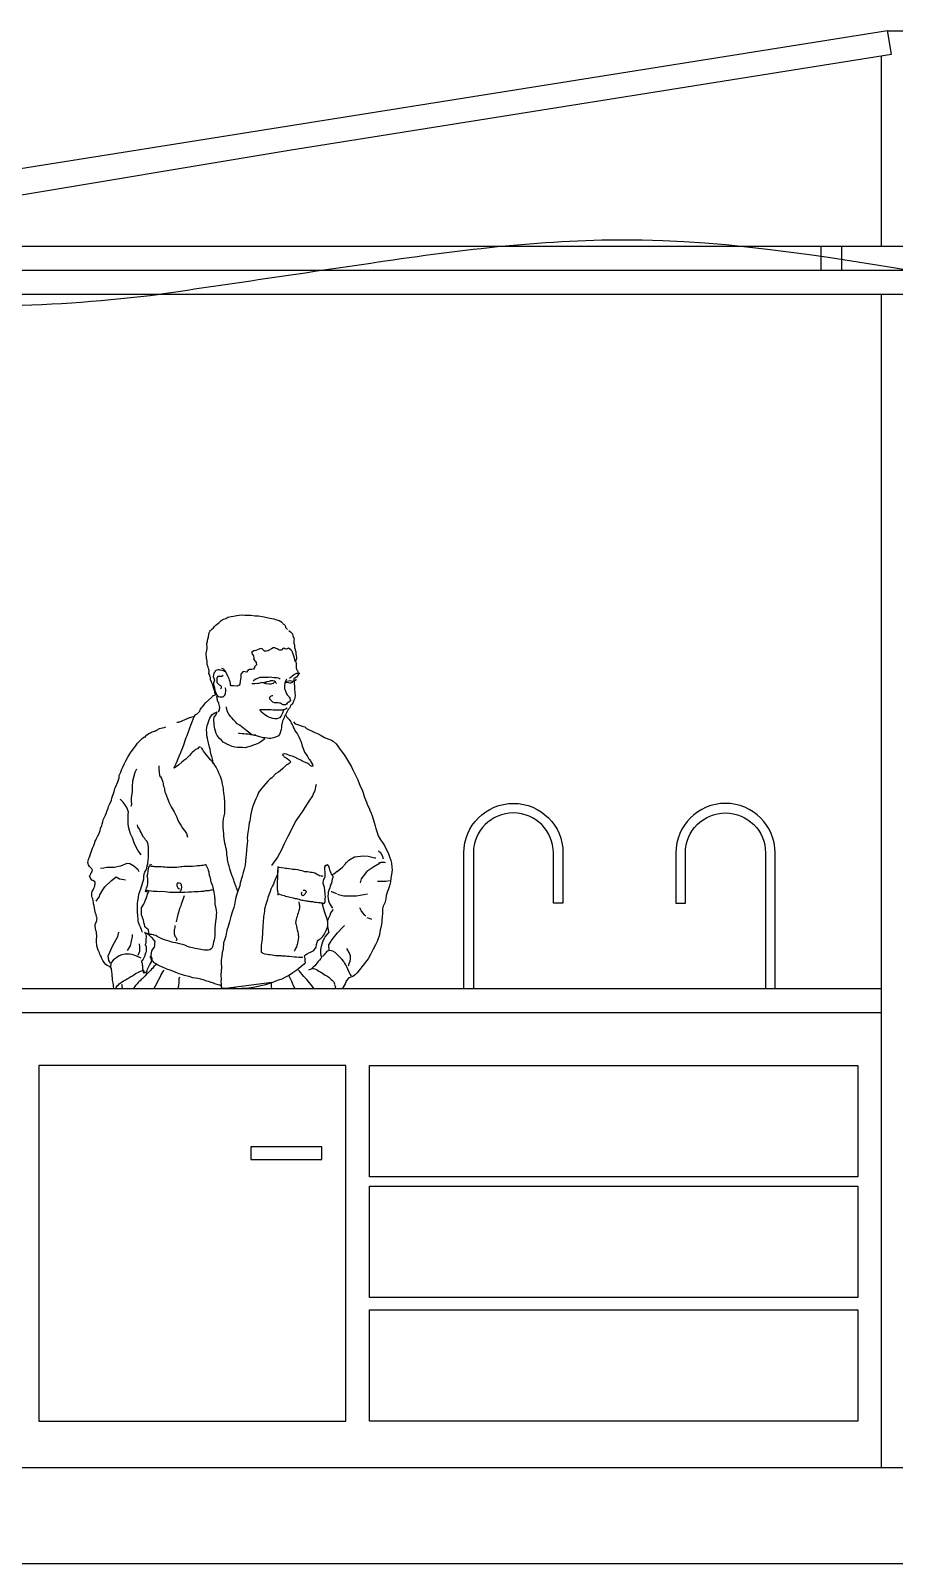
# Model space of a CAD drawing. Header units: inches. Extents: x 73.5 to 89.5, y 555.5 to 558.7.
# Drawn here: x 75.972 to 77.775, y 555.548 to 558.748 of the extents above; entities that cross this region are included whole.
import ezdxf

# ---------------------------------------------------------------- set-up
doc = ezdxf.new("R2010")
doc.units = ezdxf.units.IN
doc.header["$MEASUREMENT"] = 0
doc.layers.add('ANTIKEIMENA', color=2, linetype='Continuous')
doc.layers.add('PROVOLES TOIXON', color=3, linetype='Continuous')

msp = doc.modelspace()

# ---------------------------------------------------------------- linework, layer by layer
at = {"layer": 'ANTIKEIMENA'}
for p, q in [((77.7604, 558.7476), (75.2435, 558.3469)), ((77.7686, 558.6985), (77.7604, 558.7478)), ((76.5116, 558.4981), (77.7686, 558.6985)), ((75.3066, 558.2976), (76.5116, 558.4981)), ((74.8979, 558.2976), (79.2479, 558.2976)), ((77.6219, 558.2476), (77.6219, 558.2976)), ((77.6652, 558.2476), (77.6652, 558.2976)), ((75.144, 558.2476), (77.5406, 558.2476)), ((76.58, 558.2476), (77.6366, 558.2476)), ((77.6366, 558.2476), (77.7583, 558.2476)), ((77.7583, 558.2476), (79.4239, 558.2476)), ((75.1434, 558.1976), (77.542, 558.1976)), ((76.2403, 558.1976), (77.6366, 558.1976)), ((77.6366, 558.1976), (77.7583, 558.1976)), ((77.7583, 558.1976), (79.4239, 558.1976)), ((75.2479, 556.7476), (77.7479, 556.7476)), ((75.2479, 556.6976), (77.7479, 556.6976))]:
    msp.add_line(p, q, dxfattribs=at)
for points in [[(76.3477, 557.4956), (76.3487, 557.4966), (76.3498, 557.498), (76.3532, 557.5012), (76.356, 557.5046), (76.3585, 557.5066), (76.3618, 557.5096), (76.365, 557.5124), (76.3688, 557.5155), (76.3716, 557.5177), (76.3746, 557.5189), (76.3792, 557.5205), (76.3834, 557.5229), (76.3907, 557.5247), (76.3955, 557.5254), (76.4023, 557.5268), (76.4071, 557.5274), (76.4141, 557.5278), (76.4189, 557.5275), (76.4256, 557.5275), (76.4312, 557.5273), (76.4405, 557.5263), (76.4473, 557.5258), (76.455, 557.5247), (76.4593, 557.524), (76.4651, 557.5228), (76.4686, 557.5217), (76.4756, 557.5202), (76.4792, 557.5194), (76.4829, 557.5186), (76.4908, 557.5161), (76.494, 557.5143), (76.4977, 557.5124)], [(76.5083, 557.4971), (76.5076, 557.4979), (76.5066, 557.4985), (76.5063, 557.4988), (76.5056, 557.4995), (76.5048, 557.5006), (76.5045, 557.5017), (76.5045, 557.503), (76.5045, 557.5033), (76.5038, 557.5047), (76.503, 557.5055), (76.5023, 557.5064), (76.5011, 557.5078), (76.4997, 557.5086), (76.4982, 557.5092), (76.4972, 557.5097)], [(76.2771, 557.3036), (76.278, 557.3037), (76.2806, 557.3037), (76.2818, 557.3044), (76.2834, 557.305), (76.2848, 557.3056), (76.2866, 557.3061), (76.2877, 557.3067), (76.2892, 557.3074), (76.2908, 557.3082), (76.2927, 557.3089), (76.2944, 557.3094), (76.2962, 557.3102), (76.297, 557.3107), (76.2984, 557.3113), (76.3004, 557.3124), (76.3031, 557.3135), (76.3047, 557.314), (76.3066, 557.3143), (76.3088, 557.3151), (76.3115, 557.3156), (76.3142, 557.3164), (76.315, 557.3192), (76.3151, 557.3192), (76.3181, 557.3205), (76.3192, 557.3211), (76.3214, 557.3233), (76.3238, 557.3255), (76.3248, 557.3268), (76.326, 557.3295), (76.327, 557.3315), (76.3285, 557.3339), (76.3298, 557.3356), (76.3331, 557.3396), (76.3347, 557.3415), (76.3368, 557.344), (76.3499, 557.3563), (76.35, 557.3565), (76.351, 557.3576), (76.3529, 557.3593), (76.3541, 557.3599), (76.3587, 557.3615), (76.36, 557.361), (76.3592, 557.3618), (76.3566, 557.3651), (76.3565, 557.3664), (76.3562, 557.368), (76.3555, 557.3699), (76.3543, 557.3729), (76.3532, 557.3768), (76.3529, 557.379), (76.3524, 557.3814), (76.3514, 557.3835), (76.3497, 557.3863), (76.3491, 557.3891), (76.348, 557.3912), (76.3475, 557.3921), (76.3475, 557.3931), (76.3473, 557.3945), (76.3469, 557.3975), (76.3467, 557.3988), (76.3459, 557.4018), (76.3439, 557.4057), (76.3442, 557.409), (76.3442, 557.4108), (76.3439, 557.4133), (76.3437, 557.4149), (76.3432, 557.4163), (76.3426, 557.4185), (76.3405, 557.4243), (76.3404, 557.4272), (76.3402, 557.431), (76.3398, 557.4351), (76.339, 557.4384), (76.339, 557.4409), (76.3385, 557.4442), (76.3383, 557.4455), (76.3385, 557.4472), (76.3398, 557.4545), (76.3401, 557.4581), (76.3402, 557.4621), (76.3398, 557.4662), (76.3398, 557.4682), (76.3409, 557.4723), (76.3412, 557.4752), (76.3418, 557.4774), (76.3428, 557.4823), (76.3439, 557.4869), (76.3445, 557.4902), (76.345, 557.4922), (76.3464, 557.4949), (76.3465, 557.496), (76.3465, 557.496), (76.3465, 557.496), (76.3465, 557.496), (76.3465, 557.496), (76.3465, 557.496), (76.3465, 557.496), (76.3465, 557.496), (76.3465, 557.496), (76.3465, 557.496), (76.3465, 557.496), (76.3465, 557.496), (76.3465, 557.496), (76.3465, 557.496), (76.3465, 557.496), (76.3465, 557.496), (76.3465, 557.496), (76.3465, 557.496), (76.3465, 557.496), (76.3465, 557.496), (76.3465, 557.496), (76.3465, 557.496), (76.3465, 557.496), (76.3465, 557.496), (76.3465, 557.496), (76.3465, 557.496), (76.3465, 557.496), (76.3465, 557.496), (76.3465, 557.496), (76.3465, 557.496), (76.3465, 557.496), (76.3465, 557.496), (76.3465, 557.496), (76.3465, 557.496), (76.3465, 557.496), (76.3465, 557.496), (76.3465, 557.496), (76.3465, 557.496), (76.3465, 557.496), (76.3465, 557.496), (76.3465, 557.496), (76.3465, 557.496), (76.3465, 557.496), (76.3465, 557.496), (76.3465, 557.496), (76.3465, 557.496)], [(76.5109, 557.4957), (76.5144, 557.4929), (76.5185, 557.4886), (76.5194, 557.484), (76.5215, 557.4796), (76.5218, 557.4779), (76.5212, 557.475), (76.521, 557.4736), (76.5213, 557.4708), (76.5212, 557.4686), (76.5227, 557.4644), (76.5223, 557.46), (76.5238, 557.4559), (76.5242, 557.4547), (76.5253, 557.451), (76.5257, 557.4458), (76.526, 557.4446), (76.5262, 557.4431), (76.5265, 557.4392), (76.5267, 557.4365), (76.5249, 557.4315), (76.5262, 557.4272), (76.5262, 557.4234), (76.5262, 557.4226), (76.5262, 557.4207), (76.526, 557.419), (76.526, 557.4174), (76.527, 557.4139), (76.5283, 557.4122), (76.5292, 557.4098), (76.5305, 557.4059), (76.5306, 557.4038), (76.5287, 557.4005), (76.5281, 557.4), (76.5268, 557.3981), (76.5254, 557.3974), (76.5234, 557.3961), (76.5213, 557.3948), (76.5212, 557.3926), (76.5213, 557.3923), (76.5213, 557.3902), (76.5218, 557.3876), (76.5218, 557.3854), (76.5218, 557.3833), (76.5223, 557.3801), (76.5224, 557.3782), (76.5226, 557.3745), (76.5226, 557.3734), (76.5229, 557.3705), (76.5234, 557.368), (76.5234, 557.367), (76.5235, 557.3639), (76.524, 557.361), (76.5238, 557.3588), (76.5235, 557.3563), (76.5234, 557.3546), (76.5223, 557.3517), (76.521, 557.3495), (76.52, 557.3459), (76.5188, 557.3435), (76.5175, 557.3418), (76.5161, 557.3408), (76.5142, 557.3388), (76.5133, 557.3361), (76.5118, 557.3334), (76.5104, 557.3317), (76.5095, 557.3306), (76.508, 557.3274), (76.5068, 557.3247), (76.5052, 557.322), (76.5035, 557.3194), (76.5028, 557.3189), (76.5009, 557.3146), (76.5, 557.3115), (76.499, 557.3091), (76.4978, 557.3059), (76.497, 557.3031), (76.4959, 557.2993), (76.4954, 557.298), (76.4951, 557.2936), (76.4946, 557.2879), (76.4943, 557.2867), (76.4929, 557.2819), (76.4913, 557.2782), (76.4889, 557.2755), (76.4866, 557.2742), (76.4845, 557.2733), (76.4831, 557.2728), (76.4811, 557.272), (76.4784, 557.2714), (76.4757, 557.2704), (76.473, 557.2701), (76.4697, 557.2699), (76.4654, 557.2703), (76.4616, 557.2712), (76.4575, 557.2715), (76.4548, 557.272), (76.4501, 557.2731), (76.4482, 557.2737), (76.4452, 557.275), (76.4433, 557.2756), (76.4395, 557.2763), (76.4376, 557.2767), (76.4354, 557.2769), (76.4313, 557.2778), (76.4258, 557.2789), (76.4215, 557.2791), (76.4171, 557.2793), (76.4135, 557.2796), (76.4075, 557.2801), (76.4054, 557.2808)], [(76.5243, 557.4307), (76.5235, 557.4333), (76.523, 557.4351), (76.5216, 557.4395), (76.5205, 557.4441), (76.5183, 557.4502), (76.5169, 557.4526), (76.5148, 557.4548), (76.5123, 557.457), (76.5098, 557.4583), (76.5074, 557.4572), (76.505, 557.4564), (76.5027, 557.4573), (76.5003, 557.4583), (76.4978, 557.4573), (76.4965, 557.4551), (76.4945, 557.454), (76.4915, 557.454), (76.4888, 557.4554), (76.4867, 557.4569), (76.4844, 557.4581), (76.4812, 557.4589), (76.4779, 557.4589), (76.4744, 557.4573), (76.47, 557.4543), (76.4675, 557.4532), (76.4635, 557.4521), (76.4602, 557.4521), (76.4578, 557.4543), (76.4547, 557.4575), (76.45, 557.457), (76.4455, 557.4551), (76.4416, 557.4534), (76.4375, 557.4529), (76.4331, 557.4496), (76.4353, 557.4447), (76.4367, 557.4428), (76.4375, 557.4386), (76.4368, 557.4365), (76.44, 557.4321), (76.4411, 557.4305), (76.4424, 557.4283), (76.4435, 557.4236), (76.441, 557.4213), (76.4394, 557.4198), (76.4389, 557.4179), (76.4372, 557.4147), (76.4334, 557.4141), (76.4286, 557.4138), (76.4253, 557.4116), (76.4226, 557.4082), (76.4157, 557.4095), (76.4108, 557.4043), (76.4105, 557.4019), (76.4108, 557.3989), (76.4099, 557.3928), (76.4091, 557.3893), (76.4084, 557.3831), (76.4073, 557.3814), (76.4029, 557.3794), (76.3952, 557.3798), (76.3906, 557.3798), (76.3892, 557.3822), (76.389, 557.3847), (76.3881, 557.388), (76.387, 557.3914), (76.3859, 557.3945), (76.3836, 557.4), (76.3816, 557.4046), (76.378, 557.4109), (76.3754, 557.4139), (76.3729, 557.4155), (76.371, 557.4163)], [(76.3789, 557.4092), (76.3764, 557.41), (76.3742, 557.4114), (76.3677, 557.4127), (76.3661, 557.4131), (76.3634, 557.4131), (76.3608, 557.4125), (76.3585, 557.4116), (76.3571, 557.4103), (76.356, 557.4087), (76.3544, 557.406), (76.3533, 557.4027), (76.3529, 557.3992), (76.3541, 557.3959), (76.3554, 557.3915), (76.3549, 557.3893), (76.3533, 557.3857), (76.3538, 557.3817), (76.3546, 557.3786), (76.3557, 557.3748), (76.3566, 557.371), (76.3582, 557.3655), (76.3595, 557.362), (76.3614, 557.3596), (76.3636, 557.3579), (76.3666, 557.3569), (76.3707, 557.3566), (76.3735, 557.3569), (76.3769, 557.3604), (76.3786, 557.3639), (76.3792, 557.3697), (76.3791, 557.373), (76.3776, 557.3756)], [(76.3734, 557.4013), (76.3712, 557.3996), (76.3674, 557.3996), (76.3622, 557.3992), (76.3608, 557.3962), (76.3608, 557.3928), (76.3606, 557.3901), (76.3604, 557.3871), (76.3623, 557.3844), (76.3655, 557.3822), (76.3679, 557.3808), (76.3693, 557.3792), (76.3696, 557.3752), (76.3679, 557.3734)], [(76.4852, 557.385), (76.4845, 557.3857), (76.4826, 557.3879), (76.4809, 557.3895), (76.4771, 557.3901), (76.4727, 557.3902), (76.4695, 557.3891), (76.4648, 557.3879), (76.4624, 557.3871), (76.4599, 557.3868), (76.4539, 557.3861), (76.4512, 557.3857), (76.4484, 557.3849), (76.4451, 557.3847), (76.4397, 557.3839), (76.4368, 557.3839), (76.4338, 557.3838)], [(76.4929, 557.3944), (76.4915, 557.3947), (76.4896, 557.3955), (76.4853, 557.3966), (76.4798, 557.3964), (76.4754, 557.3969), (76.4708, 557.3977), (76.4681, 557.3974), (76.4637, 557.3974), (76.4607, 557.397), (76.4548, 557.3972), (76.4504, 557.3969), (76.4465, 557.3956), (76.4419, 557.3937), (76.4386, 557.3918), (76.4361, 557.3899)], [(76.4807, 557.3877), (76.4779, 557.3846), (76.4755, 557.3839), (76.4733, 557.3835), (76.4695, 557.383), (76.4634, 557.3841), (76.4596, 557.3852), (76.4563, 557.3861), (76.4523, 557.3865)], [(76.5062, 557.3939), (76.5038, 557.3898), (76.5022, 557.3852), (76.5019, 557.3809), (76.5014, 557.3781), (76.5019, 557.3738), (76.5025, 557.3719), (76.5028, 557.3708), (76.5036, 557.3686), (76.5049, 557.3653), (76.506, 557.3628), (76.5076, 557.3609), (76.5084, 557.3599), (76.5104, 557.3574), (76.5114, 557.3561), (76.5126, 557.3543), (76.5137, 557.3517), (76.5139, 557.3486), (76.5109, 557.3454), (76.5096, 557.3453), (76.5076, 557.3435), (76.5062, 557.3418), (76.5039, 557.3402), (76.5019, 557.3402), (76.4987, 557.3404), (76.4959, 557.3415), (76.4942, 557.3427), (76.4934, 557.3438), (76.4912, 557.3438), (76.488, 557.3443), (76.4842, 557.3443), (76.4807, 557.3446), (76.4773, 557.346), (76.476, 557.3473), (76.473, 557.35), (76.4714, 557.352), (76.4709, 557.3541), (76.4711, 557.356), (76.4717, 557.3568), (76.4733, 557.3584), (76.4758, 557.3593), (76.4773, 557.3595)], [(76.5032, 557.3846), (76.5044, 557.3871), (76.5069, 557.3896), (76.5098, 557.3906), (76.5133, 557.3907), (76.5188, 557.3898), (76.5205, 557.3898), (76.5229, 557.3906), (76.5257, 557.3917), (76.5265, 557.394)], [(76.5191, 557.3896), (76.5186, 557.3884), (76.5174, 557.3871), (76.5163, 557.386), (76.5144, 557.3854), (76.5128, 557.3852), (76.5098, 557.386), (76.5069, 557.3865), (76.5049, 557.3869)], [(76.5336, 557.4057), (76.5325, 557.4057), (76.5295, 557.4059), (76.5268, 557.4059), (76.5238, 557.4045), (76.5205, 557.4021), (76.5178, 557.4), (76.5153, 557.3981), (76.5118, 557.395)], [(76.3588, 557.3577), (76.3598, 557.3575), (76.3606, 557.3563), (76.3608, 557.3548), (76.3606, 557.3536), (76.361, 557.3514), (76.3611, 557.3497), (76.3626, 557.3467), (76.3636, 557.3449), (76.3641, 557.343), (76.3648, 557.3399), (76.3653, 557.3374), (76.366, 557.3358), (76.366, 557.3336), (76.3656, 557.332), (76.3651, 557.3289), (76.364, 557.3267), (76.363, 557.3246)], [(76.3263, 557.2518), (76.3232, 557.2516), (76.3199, 557.2485), (76.3162, 557.2467), (76.3123, 557.2434), (76.3091, 557.2403), (76.3071, 557.2382), (76.3031, 557.2341), (76.2998, 557.231), (76.2959, 557.227), (76.2916, 557.2237), (76.2872, 557.2201), (76.2812, 557.215), (76.2763, 557.2114), (76.2716, 557.2082), (76.2716, 557.2095), (76.2733, 557.2134), (76.2757, 557.2177), (76.2785, 557.2238), (76.2799, 557.2281), (76.282, 557.2328), (76.2847, 557.2392), (76.2873, 557.2463), (76.2892, 557.2513), (76.2924, 557.2589), (76.2938, 557.2639), (76.2967, 557.2718), (76.2987, 557.2764), (76.302, 557.2857), (76.3041, 557.2922), (76.3061, 557.2977), (76.3088, 557.305), (76.311, 557.3105), (76.3132, 557.3156), (76.3156, 557.3192)], [(76.353, 557.2171), (76.3518, 557.2235), (76.3514, 557.2268), (76.35, 557.2324), (76.3488, 557.236), (76.3475, 557.242), (76.3464, 557.2477), (76.3451, 557.2521), (76.3431, 557.2605), (76.3416, 557.2665), (76.3409, 557.2706), (76.3399, 557.2753), (76.3396, 557.2794), (76.3393, 557.2823), (76.339, 557.2875), (76.3399, 557.2928), (76.3405, 557.2968), (76.3415, 557.3004), (76.3428, 557.3048), (76.3442, 557.3091), (76.3459, 557.3126), (76.3478, 557.3157), (76.3502, 557.319), (76.3529, 557.3211), (76.3563, 557.3233), (76.3595, 557.3246), (76.3608, 557.3252)], [(76.4608, 557.2693), (76.4577, 557.2673), (76.4542, 557.2643), (76.4528, 557.2638), (76.4496, 557.2611), (76.4457, 557.2592), (76.4413, 557.257), (76.4381, 557.2568), (76.4332, 557.2545), (76.4291, 557.2534), (76.4241, 557.2516), (76.4193, 557.2507), (76.4141, 557.2508), (76.4081, 557.2512), (76.4037, 557.2513), (76.398, 557.2515), (76.3925, 557.2529), (76.3862, 557.2557), (76.3816, 557.2578), (76.3792, 557.2595), (76.3739, 557.2622), (76.3701, 557.2662), (76.3661, 557.2699), (76.3642, 557.2728), (76.3611, 557.2761), (76.3593, 557.2804), (76.3574, 557.2849), (76.3565, 557.29), (76.3557, 557.2935), (76.3548, 557.2977), (76.3546, 557.3029), (76.3543, 557.3059), (76.3543, 557.3104), (76.3549, 557.3143), (76.3581, 557.3186), (76.36, 557.322), (76.3614, 557.3255)], [(76.5041, 557.3187), (76.5046, 557.3187), (76.5066, 557.3146), (76.5096, 557.3116), (76.5109, 557.31), (76.5147, 557.3044), (76.5158, 557.3017), (76.5174, 557.2988), (76.5188, 557.296), (76.5208, 557.2919), (76.5229, 557.2886), (76.5242, 557.2854), (76.5264, 557.2819), (76.5286, 557.2786), (76.5302, 557.2759), (76.532, 557.2717), (76.5339, 557.2684), (76.5357, 557.2643), (76.5369, 557.26), (76.5377, 557.2565), (76.5393, 557.2527), (76.5409, 557.2488), (76.5421, 557.2456), (76.5437, 557.2411), (76.5455, 557.2382), (76.548, 557.2344), (76.5496, 557.2324), (76.5518, 557.2283), (76.5529, 557.227), (76.556, 557.2229), (76.5568, 557.221), (76.5579, 557.2191), (76.5598, 557.2156), (76.5608, 557.212), (76.5597, 557.2114), (76.5556, 557.2137), (76.5526, 557.2161), (76.5489, 557.2182), (76.5431, 557.2202), (76.5398, 557.2221), (76.5358, 557.2243), (76.5298, 557.2272), (76.5234, 557.2306), (76.5177, 557.2327), (76.5122, 557.2346), (76.5058, 557.2371), (76.5011, 557.2379), (76.4987, 557.2374), (76.4972, 557.2366), (76.4976, 557.2358), (76.5002, 557.2327), (76.5013, 557.2316), (76.5049, 557.2294), (76.5073, 557.2278), (76.5109, 557.2251), (76.5152, 557.221), (76.5152, 557.2208), (76.5114, 557.2178), (76.5092, 557.2163), (76.5052, 557.2139), (76.502, 557.2109), (76.4981, 557.2073), (76.4929, 557.2021), (76.4901, 557.2002), (76.4875, 557.1989), (76.4828, 557.1959), (76.4771, 557.1901), (76.4743, 557.1872), (76.4714, 557.1847), (76.4672, 557.1807), (76.4627, 557.176), (76.458, 557.1706), (76.4544, 557.1664), (76.4511, 557.1623), (76.4477, 557.1572), (76.4444, 557.1496), (76.4417, 557.144), (76.4395, 557.1391), (76.4359, 557.1286), (76.4338, 557.1219), (76.4321, 557.1152), (76.4305, 557.1086), (76.4301, 557.1029), (76.429, 557.0972), (76.428, 557.0936), (76.4275, 557.0876), (76.4266, 557.0819), (76.4258, 557.078), (76.4248, 557.0691), (76.4241, 557.0614), (76.4244, 557.057), (76.4237, 557.0497), (76.4234, 557.0451), (76.4225, 557.0357), (76.4218, 557.0276), (76.4212, 557.021), (76.4204, 557.0145), (76.4193, 557.0057), (76.4176, 556.9968), (76.4154, 556.9902), (76.413, 556.982), (76.4095, 556.9684), (76.4083, 556.9623), (76.4051, 556.9529), (76.402, 556.9449), (76.4012, 556.9425), (76.3991, 556.9351), (76.3972, 556.9229), (76.3956, 556.9173), (76.3925, 556.907), (76.39, 556.898), (76.3868, 556.8874), (76.384, 556.8772), (76.3814, 556.8696), (76.3789, 556.8573), (76.3762, 556.8489), (76.3745, 556.8429), (76.3734, 556.8301), (76.3715, 556.8232), (76.371, 556.8154), (76.3698, 556.8069), (76.3696, 556.8003), (76.3699, 556.7925), (76.3696, 556.785), (76.3686, 556.7755), (76.3694, 556.7677), (76.369, 556.7613), (76.3694, 556.758), (76.3698, 556.7524), (76.3699, 556.7479), (76.3732, 556.7493), (76.3756, 556.7483), (76.3792, 556.7483), (76.3843, 556.7483), (76.3876, 556.7486), (76.3936, 556.7488), (76.3991, 556.7486), (76.4064, 556.7482), (76.4119, 556.7486), (76.4188, 556.7488), (76.4272, 556.7493), (76.4365, 556.751), (76.4436, 556.7523), (76.4526, 556.754), (76.4624, 556.7565), (76.4708, 556.7592), (76.4793, 556.7621), (76.4869, 556.7651), (76.497, 556.7684), (76.5028, 556.7712), (76.5103, 556.7753), (76.5191, 556.7816), (76.5272, 556.7867), (76.5357, 556.7936), (76.5436, 556.8001), (76.5453, 556.8014), (76.5451, 556.805), (76.545, 556.8064), (76.5447, 556.8105), (76.544, 556.8134), (76.5433, 556.8164), (76.5455, 556.8181), (76.5489, 556.8205), (76.5537, 556.8232), (76.556, 556.824), (76.56, 556.8257), (76.5627, 556.8273), (76.5643, 556.8296), (76.5677, 556.8345), (76.5684, 556.8397), (76.5704, 556.8465), (76.5717, 556.8487), (76.5761, 556.8514), (76.5775, 556.8522), (76.581, 556.8558), (76.5834, 556.8587), (76.586, 556.8634), (76.5887, 556.8693), (76.5914, 556.8756), (76.592, 556.8798), (76.5922, 556.8851), (76.5916, 556.8904), (76.5894, 556.8969), (76.5879, 556.9002), (76.586, 556.9065), (76.5838, 556.9132), (76.5818, 556.9203), (76.5807, 556.9248), (76.5835, 556.9253), (76.5851, 556.9261), (76.5864, 556.9296), (76.5865, 556.9349), (76.587, 556.9384), (76.5867, 556.9443), (76.5859, 556.9529), (76.5851, 556.9585), (76.5827, 556.967), (76.5829, 556.9741), (76.584, 556.9761), (76.5865, 556.9812), (76.5867, 556.9886), (76.5865, 556.991), (76.5862, 556.9962), (76.5859, 556.9998), (76.5857, 557.0022), (76.5881, 557.0052), (76.5894, 557.0057), (76.5917, 557.0066), (76.5919, 557.0063), (76.5927, 557.0038), (76.5939, 557.0016), (76.5949, 556.9984), (76.5955, 556.9959), (76.5968, 556.9927), (76.5982, 556.9889), (76.5996, 556.9859), (76.6018, 556.9828), (76.6037, 556.981), (76.6029, 556.9796), (76.6018, 556.978), (76.601, 556.9765), (76.6006, 556.973), (76.5995, 556.9679), (76.5985, 556.966), (76.5971, 556.9616), (76.5961, 556.958), (76.5944, 556.9534), (76.5931, 556.9491), (76.5927, 556.9455), (76.5924, 556.9408), (76.5927, 556.9354), (76.5936, 556.9307), (76.5942, 556.9288), (76.5957, 556.9256), (76.5968, 556.9231), (76.5993, 556.9196), (76.6006, 556.9177), (76.6017, 556.9158)], [(76.4417, 557.2767), (76.4337, 557.2777), (76.4294, 557.2808), (76.4239, 557.2849), (76.4201, 557.2881), (76.4171, 557.2906), (76.4135, 557.2932), (76.411, 557.2954), (76.4076, 557.2976), (76.4029, 557.3006), (76.3991, 557.3047), (76.3953, 557.3086), (76.3923, 557.3124), (76.3892, 557.316), (76.3857, 557.3205), (76.383, 557.3255), (76.3808, 557.3329), (76.3805, 557.3361)], [(76.5024, 557.3304), (76.4998, 557.329), (76.4992, 557.3274), (76.4983, 557.3247), (76.4973, 557.323), (76.496, 557.32), (76.4946, 557.3172), (76.4912, 557.313), (76.4893, 557.3124), (76.4855, 557.3108), (76.4818, 557.3108), (76.4771, 557.3118), (76.473, 557.3127), (76.4705, 557.3137), (76.4662, 557.3159), (76.4626, 557.3181), (76.4597, 557.3197), (76.4578, 557.3216), (76.4564, 557.323), (76.4533, 557.3258), (76.4515, 557.3284), (76.4504, 557.3306)], [(76.5076, 557.3329), (76.5041, 557.3312), (76.5022, 557.3306), (76.4992, 557.3296), (76.497, 557.3293), (76.4938, 557.3291), (76.4913, 557.329), (76.4889, 557.329), (76.4858, 557.329), (76.4826, 557.329), (76.4804, 557.329), (76.4779, 557.3291), (76.4736, 557.3296), (76.4706, 557.3296), (76.4678, 557.3295), (76.4651, 557.3295), (76.4616, 557.3296), (76.4589, 557.3299), (76.4567, 557.3299), (76.4528, 557.3299), (76.4517, 557.3299)], [(76.1458, 556.7476), (76.1457, 556.7485), (76.1449, 556.7524), (76.1445, 556.7551), (76.1438, 556.7597), (76.1435, 556.7622), (76.143, 556.7654), (76.1427, 556.7681), (76.1424, 556.7706), (76.1423, 556.7728), (76.1419, 556.7758), (76.1418, 556.7791), (76.1415, 556.782), (76.141, 556.785), (76.1408, 556.7862), (76.1404, 556.7894), (76.138, 556.7929), (76.1352, 556.7943), (76.1318, 556.7957), (76.1287, 556.7979), (76.125, 556.8019), (76.1224, 556.8064), (76.1205, 556.8105), (76.1194, 556.8131), (76.1178, 556.8167), (76.1165, 556.8195), (76.1157, 556.8222), (76.1145, 556.8249), (76.1129, 556.8281), (76.1116, 556.8318), (76.1102, 556.8369), (76.1097, 556.8399), (76.1094, 556.8438), (76.1094, 556.8473), (76.1096, 556.8513), (76.1099, 556.8551), (76.1099, 556.8587), (76.1096, 556.8633), (76.1091, 556.8663), (76.1082, 556.8691), (76.107, 556.8732), (76.1066, 556.8778), (76.1067, 556.8813), (76.1086, 556.8866), (76.1097, 556.8899), (76.1102, 556.8917), (76.1105, 556.8944), (76.1096, 556.8977), (76.1085, 556.9023), (76.1075, 556.9051), (76.1067, 556.9086), (76.1059, 556.9117), (76.1052, 556.916), (76.1042, 556.9203), (76.1029, 556.925), (76.1028, 556.9278), (76.1023, 556.931), (76.1015, 556.9354), (76.1001, 556.9376), (76.0998, 556.9409), (76.0998, 556.9479), (76.1003, 556.9501), (76.1023, 556.954), (76.1044, 556.9585), (76.1055, 556.9613), (76.1061, 556.964), (76.1067, 556.9664), (76.1067, 556.9708), (76.1048, 556.9712), (76.1014, 556.9731), (76.0996, 556.9744), (76.0965, 556.9782), (76.0949, 556.9831), (76.0949, 556.9832), (76.096, 556.9844), (76.0976, 556.9875), (76.0984, 556.9892), (76.0987, 556.9902), (76.0999, 556.9924), (76.101, 556.9952), (76.0996, 556.9978), (76.096, 557.0012), (76.0947, 557.0028), (76.0925, 557.0058), (76.0914, 557.0109), (76.0917, 557.014), (76.0925, 557.0178), (76.0938, 557.0207), (76.0954, 557.0245), (76.0971, 557.029), (76.098, 557.0323), (76.0995, 557.0365), (76.1007, 557.0406), (76.1018, 557.0423), (76.1039, 557.0464), (76.1053, 557.0507), (76.1066, 557.0552), (76.1077, 557.0573), (76.1088, 557.0595), (76.1102, 557.0628), (76.1119, 557.0664), (76.1123, 557.0666), (76.1148, 557.0712), (76.117, 557.0781), (76.1173, 557.0816), (76.1202, 557.0879), (76.1211, 557.0909), (76.1225, 557.0961), (76.1235, 557.0999), (76.1263, 557.1058), (76.128, 557.11), (76.1292, 557.113), (76.1307, 557.1174), (76.1323, 557.1209), (76.1334, 557.1247), (76.1345, 557.128), (76.137, 557.1337), (76.1404, 557.1413), (76.1416, 557.1454), (76.1421, 557.1476), (76.1446, 557.1552), (76.1459, 557.1593), (76.1475, 557.1657), (76.1487, 557.1681), (76.1514, 557.1743), (76.1539, 557.1796), (76.1563, 557.1875), (76.1569, 557.1927), (76.1599, 557.1995), (76.1618, 557.2041), (76.1644, 557.2103), (76.1677, 557.2174), (76.171, 557.2246), (76.1745, 557.2308), (76.179, 557.2379), (76.1819, 557.2422), (76.1868, 557.2483), (76.1909, 557.254), (76.195, 557.26), (76.1981, 557.2636), (76.2048, 557.2701), (76.2078, 557.2726), (76.2094, 557.2733), (76.2114, 557.2734), (76.213, 557.2774), (76.2144, 557.2775), (76.2176, 557.2793), (76.2199, 557.2807), (76.222, 557.2819), (76.2243, 557.2829), (76.2264, 557.2835), (76.23, 557.2849), (76.2313, 557.2854), (76.234, 557.2865), (76.2362, 557.2879), (76.2406, 557.2905), (76.2439, 557.2914), (76.2472, 557.2922), (76.2502, 557.2928), (76.2539, 557.2939)], [(76.5205, 557.3047), (76.5237, 557.3007), (76.527, 557.2995), (76.5332, 557.2977), (76.5388, 557.2958), (76.5439, 557.2941), (76.5478, 557.2908), (76.5519, 557.2887), (76.5583, 557.2857), (76.5625, 557.2837), (76.565, 557.2824), (76.5721, 557.2793), (76.5783, 557.2761), (76.5852, 557.2722), (76.5939, 557.2687), (76.5995, 557.2662), (76.6032, 557.2641), (76.6096, 557.2586), (76.6132, 557.2538), (76.6173, 557.2474), (76.6206, 557.2436), (76.626, 557.2358), (76.6293, 557.2317), (76.6334, 557.2248), (76.6377, 557.218), (76.6415, 557.2109), (76.6446, 557.2044), (76.6475, 557.1978), (76.6503, 557.192), (76.655, 557.1833), (76.6572, 557.176), (76.6602, 557.1691), (76.6639, 557.1628), (76.6658, 557.1566), (76.6664, 557.1538), (76.6678, 557.1489), (76.6707, 557.1416), (76.6726, 557.1367), (76.6752, 557.131), (76.6781, 557.1242), (76.6797, 557.12), (76.6823, 557.1138), (76.6844, 557.1081), (76.6872, 557.0994), (76.6888, 557.0947), (76.6909, 557.0874), (76.6923, 557.0816), (76.6942, 557.0754), (76.6973, 557.0668), (76.7021, 557.0586), (76.706, 557.0526), (76.7103, 557.0466), (76.7136, 557.039), (76.7179, 557.0312), (76.7202, 557.0252), (76.7235, 557.015), (76.7253, 557.0093), (76.7258, 557.0011), (76.7261, 556.9957), (76.7251, 556.9858), (76.7237, 556.9784), (76.7228, 556.9703), (76.721, 556.9624), (76.7191, 556.9558), (76.7157, 556.9484), (76.7142, 556.942), (76.7131, 556.9351), (76.7109, 556.927), (76.7076, 556.9195), (76.706, 556.9144), (76.706, 556.9062), (76.7059, 556.8961), (76.7052, 556.8909), (76.7052, 556.8869), (76.7032, 556.8776), (76.7016, 556.8704), (76.6997, 556.8601), (76.6948, 556.8462), (76.6917, 556.8391), (76.6868, 556.8298), (76.6809, 556.8186), (76.676, 556.8099), (76.6707, 556.8031), (76.6658, 556.7966), (76.6582, 556.7867), (76.6536, 556.7809), (76.65, 556.7769), (76.6443, 556.7731), (76.64, 556.7714), (76.6359, 556.77), (76.6312, 556.7646), (76.6283, 556.7576), (76.6244, 556.751), (76.6221, 556.7476)], [(76.405, 556.9501), (76.405, 556.9507), (76.4039, 556.9528), (76.4021, 556.9564), (76.4018, 556.9575), (76.4007, 556.9604), (76.3997, 556.9634), (76.399, 556.9648), (76.3983, 556.9671), (76.3969, 556.9716), (76.396, 556.9744), (76.3944, 556.978), (76.3931, 556.9809), (76.3909, 556.9867), (76.3887, 556.9926), (76.3874, 556.9978), (76.3859, 557.0033), (76.3847, 557.0072), (76.3841, 557.0106), (76.3829, 557.0169), (76.3824, 557.0207), (76.3816, 557.027), (76.381, 557.0317), (76.3803, 557.0379), (76.3794, 557.0421), (76.3787, 557.0464), (76.3773, 557.051), (76.3765, 557.056), (76.3748, 557.0658), (76.3748, 557.0701), (76.3742, 557.078), (76.3735, 557.0826), (76.3735, 557.0881), (76.3739, 557.0952), (76.3743, 557.1018), (76.3757, 557.1077), (76.3769, 557.114), (76.3769, 557.119), (76.377, 557.1252), (76.3773, 557.1323), (76.3773, 557.1369), (76.3764, 557.1471), (76.3751, 557.1555), (76.3743, 557.1624), (76.3743, 557.1664), (76.3724, 557.1744), (76.3712, 557.1823), (76.3679, 557.1902), (76.3656, 557.1964), (76.3634, 557.2017), (76.3612, 557.2057), (76.3589, 557.2101), (76.3562, 557.2145), (76.356, 557.2145), (76.3541, 557.2177), (76.3514, 557.221), (76.3472, 557.2256), (76.3442, 557.2289), (76.3412, 557.233), (76.3382, 557.2365), (76.3353, 557.2398), (76.3323, 557.2437), (76.3309, 557.2461), (76.329, 557.2494), (76.3285, 557.2512)], [(76.1931, 557.2058), (76.1896, 557.1989), (76.1869, 557.1915), (76.1844, 557.1809), (76.1836, 557.1699), (76.1839, 557.1588), (76.1819, 557.1465), (76.1819, 557.1397), (76.182, 557.1321), (76.1812, 557.1279)], [(76.2395, 557.2126), (76.2395, 557.2065), (76.2398, 557.1991), (76.2409, 557.1935), (76.2423, 557.1896), (76.2442, 557.1896), (76.2444, 557.1886), (76.2465, 557.183), (76.2476, 557.179), (76.2482, 557.1759), (76.2485, 557.1738), (76.2493, 557.1703), (76.2502, 557.1673), (76.2509, 557.1645), (76.2512, 557.1623), (76.252, 557.1588), (76.2534, 557.1555), (76.2551, 557.1501), (76.2577, 557.1444), (76.2592, 557.1411), (76.2611, 557.1354), (76.2654, 557.1271), (76.2717, 557.117), (76.2728, 557.1143), (76.2768, 557.1058), (76.2787, 557.1013), (76.2813, 557.0955), (76.285, 557.0889), (76.2891, 557.0824), (76.293, 557.0781), (76.2971, 557.0715), (76.2995, 557.0638)], [(76.5679, 557.174), (76.5665, 557.1691), (76.5647, 557.1604), (76.5617, 557.1541), (76.5598, 557.1501), (76.5527, 557.1391), (76.5477, 557.1316), (76.5387, 557.1168), (76.5347, 557.111), (76.5254, 557.0979), (76.521, 557.0903), (76.5164, 557.0799), (76.509, 557.0649), (76.5011, 557.0502), (76.4953, 557.0374), (76.4869, 557.0218), (76.4749, 557.0044)], [(76.2026, 557.0273), (76.1991, 557.0317), (76.1958, 557.0368), (76.192, 557.0432), (76.1877, 557.0521), (76.1841, 557.0622), (76.1803, 557.0707), (76.1784, 557.0775), (76.176, 557.0857), (76.1753, 557.093), (76.1753, 557.1028), (76.1757, 557.1111), (76.1759, 557.116), (76.1749, 557.1203), (76.1734, 557.1244), (76.1699, 557.1302), (76.1651, 557.1369), (76.1587, 557.1435)], [(76.2051, 556.8655), (76.2048, 556.8663), (76.2037, 556.8689), (76.2032, 556.8701), (76.2022, 556.8724), (76.201, 556.8762), (76.1992, 556.88), (76.1981, 556.8824), (76.197, 556.8854), (76.1964, 556.8895), (76.1962, 556.8947), (76.1959, 556.8978), (76.1956, 556.9018), (76.1951, 556.9054), (76.1951, 556.909), (76.1948, 556.9128), (76.1948, 556.9168), (76.1948, 556.9209), (76.1951, 556.9255), (76.1956, 556.9308), (76.1967, 556.9381), (76.1978, 556.9447), (76.1996, 556.9501), (76.2015, 556.9563), (76.2029, 556.9611), (76.2043, 556.9652), (76.2078, 556.9771), (76.2081, 556.9812), (76.2089, 556.9875), (76.2103, 556.991), (76.212, 556.9943), (76.2141, 556.9994), (76.2152, 557.0039), (76.2163, 557.0085), (76.2169, 557.0162), (76.2176, 557.0207), (76.2177, 557.0254), (76.218, 557.0314), (76.218, 557.0371), (76.218, 557.0423), (76.2169, 557.0483), (76.2163, 557.0508), (76.2147, 557.0546), (76.2119, 557.0582), (76.2101, 557.0609), (76.2075, 557.0641), (76.2048, 557.069), (76.2026, 557.0734), (76.2007, 557.0772), (76.1983, 557.0816), (76.1959, 557.0855), (76.195, 557.0897)], [(76.6299, 557.0093), (76.6362, 557.0156), (76.6475, 557.023), (76.6664, 557.0252), (76.676, 557.0245), (76.6904, 557.0208), (76.6926, 557.0205)], [(76.6981, 557.0355), (76.7018, 557.032), (76.7054, 557.0254), (76.7079, 557.0186)], [(76.1986, 556.9918), (76.1966, 556.9954), (76.1921, 556.999), (76.1872, 557.0036), (76.179, 557.0082), (76.1726, 557.0087), (76.1596, 557.0036), (76.1464, 557.0006), (76.1312, 557.0006), (76.1243, 556.9989), (76.1179, 556.9981)], [(76.222, 557.0031), (76.2232, 557.0031), (76.2259, 557.0031), (76.228, 557.003), (76.2297, 557.0028), (76.2313, 557.0025), (76.2333, 557.0025), (76.236, 557.0024), (76.2387, 557.0024), (76.2412, 557.0025), (76.2436, 557.0025), (76.2453, 557.0024), (76.2482, 557.002), (76.251, 557.0019), (76.2526, 557.0017), (76.2558, 557.0014), (76.2589, 557.0011), (76.2616, 557.0009), (76.264, 557.0009), (76.2671, 557.0009), (76.2689, 557.0009), (76.2712, 557.0009), (76.2742, 557.0009), (76.2768, 557.0011), (76.2809, 557.0017), (76.2856, 557.0024), (76.2875, 557.0027), (76.2913, 557.003), (76.294, 557.0033), (76.2968, 557.0035), (76.2992, 557.0036), (76.3022, 557.0036), (76.3057, 557.0036), (76.3096, 557.0036), (76.3159, 557.0039), (76.3192, 557.0046), (76.3222, 557.0049), (76.3255, 557.005), (76.3284, 557.0053), (76.3322, 557.0057), (76.3371, 557.0065), (76.3372, 557.0066), (76.3385, 557.0042), (76.3391, 557.0031), (76.3413, 556.9989), (76.3418, 556.9979), (76.3426, 556.9949), (76.3435, 556.9918), (76.344, 556.9892), (76.3448, 556.9847), (76.3459, 556.9809), (76.3464, 556.9784), (76.3472, 556.9749), (76.3475, 556.973), (76.3481, 556.9705), (76.3486, 556.9692), (76.35, 556.9654), (76.3513, 556.9619), (76.3521, 556.9596), (76.353, 556.9548), (76.3533, 556.9533), (76.3543, 556.9485), (76.3549, 556.9443), (76.3555, 556.9411), (76.3559, 556.9373), (76.3562, 556.9353), (76.3565, 556.9323), (76.3565, 556.9283), (76.3566, 556.9239), (76.3582, 556.9149), (76.3589, 556.9111), (76.3595, 556.9057), (76.3593, 556.9024), (76.3589, 556.8956), (76.3587, 556.8933), (76.3579, 556.8873), (76.3573, 556.8824), (76.3571, 556.8791), (76.3566, 556.8761), (76.3562, 556.8697), (76.356, 556.8633), (76.356, 556.8587), (76.3554, 556.853), (76.3548, 556.8494), (76.3532, 556.8446), (76.3529, 556.8408), (76.3513, 556.8352), (76.3503, 556.8323), (76.3486, 556.8304), (76.3456, 556.8285), (76.3423, 556.8279), (76.3386, 556.8276), (76.3349, 556.8279), (76.3303, 556.8287), (76.3238, 556.8303), (76.3153, 556.8317), (76.3098, 556.833), (76.3063, 556.8333), (76.3033, 556.8339), (76.299, 556.8358), (76.2938, 556.8383), (76.2888, 556.8397), (76.2826, 556.8412), (76.2752, 556.8432), (76.2695, 556.8437), (76.2646, 556.845), (76.2608, 556.8464), (76.2564, 556.8484), (76.2513, 556.8497), (76.2458, 556.8516), (76.2414, 556.8535), (76.236, 556.8562), (76.2329, 556.8585), (76.2292, 556.8593), (76.228, 556.8596), (76.2248, 556.8604), (76.2213, 556.8609), (76.2193, 556.8614), (76.2179, 556.8691), (76.2176, 556.8702), (76.2165, 556.8719), (76.2146, 556.8731), (76.2117, 556.8756), (76.2105, 556.8783), (76.2092, 556.8813), (76.2089, 556.8833), (76.2084, 556.8851), (76.2079, 556.8877), (76.2071, 556.8906), (76.2059, 556.8939), (76.2046, 556.8982), (76.2035, 556.9013), (76.2032, 556.9046), (76.2029, 556.9081), (76.2034, 556.9166), (76.2046, 556.9182), (76.2081, 556.9237), (76.209, 556.9258), (76.2105, 556.9291), (76.2111, 556.931), (76.2131, 556.936), (76.2146, 556.9401), (76.2157, 556.945), (76.2179, 556.9498)], [(76.219, 556.9499), (76.2165, 556.9488), (76.2144, 556.9495), (76.2122, 556.9501), (76.2116, 556.9499), (76.2128, 556.9548), (76.2139, 556.9574), (76.2157, 556.963), (76.2163, 556.9671), (76.2163, 556.973), (76.2161, 556.9776), (76.2152, 556.9821), (76.2161, 556.9875), (76.2179, 556.9981), (76.2187, 557.0011), (76.2196, 557.0031), (76.2218, 557.0072), (76.2242, 557.0069)], [(76.5827, 556.982), (76.581, 556.9825), (76.5783, 556.9821), (76.5751, 556.9831), (76.5725, 556.9847), (76.5684, 556.9866), (76.565, 556.9885), (76.5619, 556.9896), (76.5594, 556.9899), (76.556, 556.9902), (76.5529, 556.9908), (76.5496, 556.9913), (76.5439, 556.9915), (76.5409, 556.9929), (76.538, 556.9938), (76.5347, 556.9941), (76.5297, 556.9957), (76.5237, 556.9964), (76.5194, 556.9964), (76.5156, 556.9967), (76.506, 556.9981), (76.5038, 556.9987), (76.5008, 556.9994), (76.4949, 557.0001), (76.4908, 557.0006), (76.4877, 557.0016), (76.4878, 556.9992), (76.4878, 556.9975), (76.4878, 556.9964), (76.4878, 556.994), (76.4875, 556.9911), (76.4872, 556.988), (76.4861, 556.9842), (76.4844, 556.9801), (76.4828, 556.9766), (76.4815, 556.9736), (76.4801, 556.9705), (76.4784, 556.9659), (76.4768, 556.9624), (76.4754, 556.9596), (76.4735, 556.9555), (76.4716, 556.9503), (76.4711, 556.9485), (76.4683, 556.9416), (76.467, 556.9376), (76.4659, 556.9337), (76.4648, 556.9297), (76.4634, 556.9256), (76.4621, 556.9212), (76.4615, 556.9182), (76.4602, 556.9132), (76.4599, 556.9102), (76.4594, 556.9046), (76.4588, 556.9018), (76.4582, 556.8972), (76.458, 556.895), (76.4574, 556.8895), (76.4569, 556.8852), (76.4564, 556.8809), (76.4563, 556.8781), (76.4563, 556.874), (76.4561, 556.8701), (76.4559, 556.8648), (76.4558, 556.8612), (76.4553, 556.8554), (76.455, 556.8519), (76.4544, 556.8473), (76.4536, 556.8421), (76.4533, 556.838), (76.4528, 556.8325), (76.4528, 556.8287), (76.4531, 556.8238), (76.4555, 556.8221), (76.4567, 556.8217), (76.4599, 556.8206), (76.4657, 556.8194), (76.4687, 556.8192), (76.4716, 556.8189), (76.4758, 556.8181), (76.4796, 556.8175), (76.4829, 556.817), (76.4847, 556.8168), (76.4875, 556.8167), (76.4943, 556.8165), (76.4964, 556.8164), (76.4984, 556.8162), (76.5013, 556.8161), (76.5038, 556.8159), (76.5082, 556.8157), (76.5115, 556.8154), (76.5167, 556.8145), (76.5223, 556.8143), (76.5265, 556.8142), (76.5314, 556.8135), (76.5347, 556.8132), (76.5387, 556.8132), (76.5398, 556.8134)], [(76.4886, 556.9427), (76.4886, 556.9428), (76.4886, 556.945), (76.4885, 556.9463), (76.4883, 556.9479), (76.4878, 556.9506), (76.4875, 556.9521), (76.4874, 556.9539), (76.4872, 556.9564), (76.4872, 556.958), (76.4871, 556.9596), (76.4872, 556.9626), (76.4874, 556.9651), (76.4874, 556.9662), (76.4874, 556.9673), (76.4874, 556.9697), (76.4874, 556.9712), (76.4872, 556.9728), (76.4875, 556.9771), (76.4877, 556.9788), (76.4877, 556.9815), (76.4877, 556.9851), (76.4877, 556.9897), (76.4877, 556.9922), (76.4878, 556.9959)], [(76.6017, 556.9856), (76.605, 556.987), (76.6113, 556.9926)], [(76.6119, 556.9921), (76.6231, 557.0012), (76.6288, 557.0079), (76.6298, 557.0107)], [(76.7014, 557.0098), (76.6882, 557.0022), (76.6735, 556.9922), (76.6615, 556.9771), (76.6598, 556.9684)], [(76.7127, 557.0104), (76.7108, 557.0107), (76.7027, 557.0107), (76.6981, 557.0093)], [(76.1083, 556.9305), (76.1153, 556.9403), (76.1165, 556.9435), (76.1225, 556.9539), (76.1265, 556.9602), (76.1408, 556.9736), (76.1501, 556.9807), (76.1574, 556.9772), (76.162, 556.9765), (76.1663, 556.9757), (76.1697, 556.9749)], [(76.2834, 556.9512), (76.2836, 556.9514), (76.2845, 556.9517), (76.2858, 556.9529), (76.2869, 556.9556), (76.287, 556.9575), (76.2872, 556.9591), (76.2872, 556.96), (76.287, 556.9627), (76.2864, 556.9649), (76.2856, 556.9665), (76.2845, 556.9673), (76.2828, 556.9678), (76.2817, 556.9681), (76.2804, 556.9681), (76.2791, 556.9681), (76.278, 556.9676), (76.2774, 556.9668), (76.2772, 556.966), (76.2769, 556.9649), (76.2769, 556.9635), (76.2772, 556.9624), (76.2776, 556.9618), (76.2779, 556.9608), (76.2799, 556.957), (76.2802, 556.957), (76.281, 556.9566), (76.2828, 556.9556)], [(76.7209, 556.9724), (76.713, 556.9716), (76.703, 556.9712), (76.6961, 556.9712)], [(76.3513, 556.9534), (76.3473, 556.9531), (76.3435, 556.952), (76.3421, 556.9517), (76.3371, 556.9517), (76.3328, 556.9507), (76.3273, 556.9501), (76.3219, 556.9496), (76.3175, 556.9496), (76.3129, 556.9495), (76.3074, 556.9491), (76.3012, 556.9487), (76.294, 556.9482), (76.29, 556.9484), (76.2848, 556.9484), (76.2794, 556.9485), (76.2741, 556.9485), (76.2681, 556.9485), (76.2614, 556.9484), (76.2578, 556.9488), (76.2526, 556.9495), (76.2446, 556.9501), (76.2406, 556.9499), (76.2356, 556.9503), (76.2307, 556.9503), (76.2277, 556.9503), (76.2231, 556.9509), (76.2185, 556.952), (76.2147, 556.9523), (76.2128, 556.9521)], [(76.2921, 556.9413), (76.291, 556.9373), (76.2902, 556.9351), (76.2896, 556.9329), (76.2859, 556.924), (76.2851, 556.9207), (76.284, 556.918), (76.2826, 556.915), (76.2817, 556.9117), (76.2796, 556.9043), (76.2793, 556.9024), (76.2779, 556.8963), (76.2769, 556.8936), (76.2755, 556.8868)], [(76.5827, 556.9264), (76.5816, 556.9259), (76.5804, 556.9259), (76.5785, 556.9261), (76.5764, 556.9264), (76.5721, 556.9267), (76.5684, 556.9275), (76.5665, 556.9274), (76.5649, 556.9272), (76.5628, 556.9281), (76.5611, 556.9285), (76.5586, 556.9288), (76.556, 556.9289), (76.5538, 556.9293), (76.5513, 556.9296), (76.5489, 556.93), (76.5461, 556.9305), (76.5437, 556.9308), (76.5409, 556.9313), (76.538, 556.9319), (76.5355, 556.9324), (76.533, 556.9334), (76.5298, 556.9343), (76.5272, 556.9349), (76.5245, 556.9354), (76.5204, 556.9365), (76.5172, 556.9375), (76.5136, 556.9378), (76.5109, 556.9384), (76.5079, 556.9395), (76.5046, 556.94), (76.5016, 556.9411), (76.4979, 556.9419), (76.4956, 556.9428), (76.4919, 556.9443), (76.4901, 556.9446)], [(76.5316, 556.9286), (76.5316, 556.9285), (76.5319, 556.927), (76.532, 556.9253), (76.5325, 556.9231), (76.5328, 556.9212), (76.533, 556.9198), (76.5328, 556.9139), (76.5322, 556.9125), (76.5317, 556.9108), (76.5309, 556.9081), (76.5302, 556.9054), (76.5297, 556.9045), (76.529, 556.9026), (76.5278, 556.8983), (76.5268, 556.8952), (76.5262, 556.8928), (76.5256, 556.8898), (76.5251, 556.8873), (76.5249, 556.8854), (76.5254, 556.8824), (76.5259, 556.8808), (76.5264, 556.8779), (76.5275, 556.8734), (76.5284, 556.8705), (76.5289, 556.8682), (76.5292, 556.8661), (76.5302, 556.8622), (76.5303, 556.8609), (76.5306, 556.8558), (76.5306, 556.8536), (76.5303, 556.8509), (76.53, 556.8491), (76.5297, 556.8475), (76.5294, 556.8457), (76.5287, 556.8424), (76.5279, 556.8394), (76.5265, 556.8348), (76.5248, 556.8314), (76.524, 556.8301), (76.5226, 556.8268), (76.5221, 556.8258)], [(76.5404, 556.9523), (76.5417, 556.9533), (76.5423, 556.9534), (76.5448, 556.9529), (76.5463, 556.9515), (76.5466, 556.9496), (76.5463, 556.9476), (76.545, 556.9463), (76.5442, 556.945), (76.5433, 556.9438), (76.5415, 556.9422), (76.5399, 556.9414), (76.5387, 556.9419), (76.5376, 556.9441), (76.5374, 556.9474), (76.5385, 556.9493)], [(76.611, 556.9455), (76.6053, 556.9476), (76.6004, 556.9495), (76.5991, 556.9498)], [(76.6122, 556.945), (76.6122, 556.9446), (76.6145, 556.9438), (76.6258, 556.9414), (76.638, 556.9414), (76.6523, 556.9417), (76.6749, 556.9454)], [(76.6034, 556.913), (76.5995, 556.9084), (76.5979, 556.9051), (76.596, 556.9005), (76.5928, 556.8934), (76.5917, 556.8896), (76.5912, 556.8855), (76.5912, 556.8819), (76.5916, 556.8776), (76.592, 556.874), (76.5927, 556.8702), (76.5935, 556.8672), (76.5939, 556.8656), (76.5908, 556.8614), (76.5868, 556.8565), (76.5843, 556.8524), (76.5826, 556.8486), (76.5796, 556.8404), (76.5783, 556.8358), (76.5767, 556.8293), (76.5766, 556.8244), (76.5766, 556.8213), (76.5775, 556.8172), (76.5788, 556.8134), (76.5774, 556.8104), (76.5748, 556.8072), (76.5712, 556.8033), (76.5677, 556.7987), (76.5649, 556.7955), (76.5614, 556.7922), (76.5573, 556.7883), (76.5534, 556.7867), (76.5521, 556.7864)], [(76.6716, 556.8991), (76.6691, 556.9007), (76.665, 556.9057), (76.6617, 556.9106), (76.6599, 556.9147), (76.659, 556.916)], [(76.6735, 556.8959), (76.6782, 556.8945), (76.6831, 556.8925)], [(76.1385, 556.8007), (76.1348, 556.806), (76.1337, 556.8164), (76.1432, 556.8374), (76.1539, 556.8566), (76.156, 556.8655)], [(76.1494, 556.7476), (76.1506, 556.7499), (76.1525, 556.7531), (76.1552, 556.7558), (76.1569, 556.7576), (76.1587, 556.7592), (76.1614, 556.7608), (76.1631, 556.7619), (76.1658, 556.7638), (76.167, 556.7646), (76.1697, 556.7662), (76.1732, 556.7679), (76.1749, 556.7689), (76.177, 556.7704), (76.1808, 556.7726), (76.183, 556.7737), (76.1871, 556.7766), (76.1901, 556.7788), (76.1923, 556.7802), (76.1953, 556.7815), (76.1994, 556.7831), (76.2016, 556.7842), (76.2034, 556.7846), (76.2062, 556.7853), (76.2076, 556.7853), (76.2082, 556.7851), (76.2082, 556.785), (76.2084, 556.7845), (76.2084, 556.7837), (76.2087, 556.7823), (76.2089, 556.7812), (76.21, 556.781), (76.2116, 556.781), (76.2128, 556.781), (76.213, 556.781), (76.2142, 556.7832), (76.215, 556.7857), (76.216, 556.7884), (76.2169, 556.7908), (76.2183, 556.7935), (76.2209, 556.7979), (76.2218, 556.8), (76.2239, 556.8039), (76.2243, 556.8055), (76.2255, 556.8085), (76.2253, 556.8097), (76.2248, 556.812), (76.2242, 556.8138), (76.2237, 556.817), (76.2239, 556.8214), (76.2251, 556.8265), (76.2273, 556.8306), (76.2302, 556.8344), (76.2308, 556.8378), (76.2308, 556.839), (76.231, 556.8423), (76.2316, 556.8459), (76.2289, 556.8495), (76.2264, 556.8527), (76.224, 556.8543), (76.222, 556.8563), (76.2202, 556.8582), (76.2157, 556.8617), (76.213, 556.8633), (76.2106, 556.8644), (76.2094, 556.8653), (76.2105, 556.8644), (76.2119, 556.8625), (76.2125, 556.8599), (76.213, 556.8569), (76.2127, 556.8551), (76.2125, 556.8524), (76.2124, 556.8494), (76.2124, 556.8483), (76.2122, 556.8457), (76.212, 556.8434), (76.212, 556.8424), (76.2112, 556.8394), (76.2111, 556.8388), (76.212, 556.8371), (76.2127, 556.835), (76.213, 556.8312), (76.2133, 556.827), (76.213, 556.8257), (76.212, 556.8232), (76.2116, 556.8214), (76.2103, 556.8173), (76.21, 556.8164), (76.2089, 556.8131), (76.2068, 556.8091), (76.2046, 556.8064), (76.204, 556.806), (76.2034, 556.8045), (76.2027, 556.8039), (76.2038, 556.8026), (76.204, 556.8025), (76.2046, 556.7993), (76.2048, 556.7973), (76.2052, 556.7951), (76.2052, 556.7917), (76.2056, 556.7891), (76.2059, 556.7869), (76.2064, 556.7835), (76.207, 556.7818), (76.2078, 556.7796)], [(76.2728, 556.8792), (76.273, 556.8784), (76.273, 556.8775), (76.2727, 556.8756), (76.272, 556.8716), (76.2717, 556.8705), (76.2714, 556.8683), (76.2712, 556.8656), (76.2712, 556.8628), (76.2714, 556.8617), (76.272, 556.8601), (76.2725, 556.8581), (76.2731, 556.8569), (76.2741, 556.856), (76.2746, 556.8551), (76.2757, 556.8535), (76.2769, 556.8511), (76.2755, 556.8476), (76.2753, 556.8476)], [(76.5952, 556.827), (76.5942, 556.8391), (76.601, 556.8502), (76.6124, 556.8641), (76.6236, 556.8759), (76.6271, 556.8792)], [(76.1743, 556.8274), (76.1805, 556.8369), (76.1846, 556.8566), (76.1844, 556.8604)], [(76.1964, 556.8175), (76.1999, 556.8255), (76.1999, 556.8358), (76.1988, 556.8412)], [(76.6351, 556.7949), (76.6359, 556.7968), (76.637, 556.8003), (76.6386, 556.8047), (76.6396, 556.8096), (76.6394, 556.8162), (76.6367, 556.8232), (76.6321, 556.8311)], [(76.2024, 556.811), (76.1994, 556.8126), (76.1974, 556.8135), (76.1929, 556.8151), (76.1882, 556.8173), (76.1831, 556.8186), (76.1781, 556.8194), (76.1726, 556.8197), (76.1685, 556.8195), (76.1621, 556.8183), (76.1569, 556.8161), (76.1516, 556.8129), (76.1479, 556.8101), (76.1441, 556.8071), (76.1415, 556.8037), (76.1391, 556.7995), (76.1388, 556.7947), (76.1391, 556.793)], [(76.2352, 556.7993), (76.234, 556.7981), (76.2321, 556.7966), (76.2289, 556.7935), (76.2266, 556.7905), (76.2242, 556.7881), (76.2218, 556.7854), (76.2198, 556.7832), (76.2169, 556.7807), (76.2139, 556.7777), (76.2112, 556.7742), (76.2086, 556.772), (76.2046, 556.7684), (76.2022, 556.7666), (76.2004, 556.764), (76.1986, 556.7622), (76.1966, 556.7602), (76.194, 556.7576), (76.1909, 556.754), (76.189, 556.7518), (76.1874, 556.7494), (76.1863, 556.7476)], [(76.3709, 556.7528), (76.369, 556.7535), (76.3664, 556.7546), (76.363, 556.7554), (76.3611, 556.7562), (76.3566, 556.7578), (76.3521, 556.7594), (76.3486, 556.7602), (76.3431, 556.7624), (76.3398, 556.7632), (76.3374, 556.764), (76.3342, 556.7654), (76.3271, 556.7671), (76.3211, 556.7689), (76.3159, 556.7693), (76.3105, 556.77), (76.3027, 556.7731), (76.2984, 556.7737), (76.2933, 556.7753), (76.2867, 556.7772), (76.282, 556.7788), (76.2785, 556.7799), (76.2733, 556.782), (76.2689, 556.7839), (76.2629, 556.7864), (76.2564, 556.788), (76.2534, 556.7895), (76.2468, 556.7925), (76.2405, 556.7954), (76.2368, 556.7973), (76.2332, 556.7995), (76.2332, 556.7995), (76.231, 556.8011), (76.2299, 556.8017), (76.2275, 556.8041), (76.2256, 556.8061), (76.2247, 556.808), (76.2234, 556.8096), (76.2218, 556.8134), (76.2213, 556.815)], [(76.6413, 556.7742), (76.6386, 556.778), (76.6366, 556.782), (76.6339, 556.788), (76.6318, 556.7929), (76.6295, 556.7971), (76.6268, 556.8012), (76.6252, 556.8044), (76.6216, 556.8094), (76.6163, 556.8142), (76.6108, 556.8197), (76.6074, 556.8232), (76.6029, 556.8257), (76.5993, 556.8265), (76.5957, 556.8271), (76.5916, 556.826), (76.5894, 556.8244), (76.5879, 556.8225), (76.5857, 556.8203), (76.5843, 556.8184), (76.5819, 556.8154), (76.5807, 556.8138)], [(76.2496, 556.7859), (76.2477, 556.7837), (76.2438, 556.7766), (76.242, 556.7722), (76.2386, 556.766), (76.2319, 556.7526), (76.2292, 556.7476)], [(76.2824, 556.7717), (76.281, 556.7684), (76.2809, 556.764), (76.2809, 556.7605), (76.2806, 556.7543), (76.2793, 556.748), (76.2793, 556.7476)], [(76.5234, 556.7476), (76.523, 556.7485), (76.5221, 556.7509), (76.5197, 556.7556), (76.5185, 556.7583), (76.5172, 556.7624), (76.5159, 556.7654), (76.514, 556.7684), (76.5126, 556.7709), (76.5112, 556.7736)], [(76.563, 556.7476), (76.5603, 556.7521), (76.5573, 556.7553), (76.5538, 556.76), (76.5513, 556.7629), (76.548, 556.7666), (76.5456, 556.7692), (76.5421, 556.7726), (76.5382, 556.7777), (76.5358, 556.7804), (76.5327, 556.7842), (76.5308, 556.7865)], [(76.5598, 556.7897), (76.5622, 556.7894), (76.5649, 556.7891), (76.5684, 556.7872), (76.5703, 556.7862), (76.5731, 556.7843), (76.5774, 556.782), (76.5807, 556.7797), (76.5835, 556.7779), (76.5867, 556.776), (76.59, 556.7745), (76.5942, 556.7715), (76.5972, 556.7685), (76.599, 556.767), (76.6021, 556.7648), (76.604, 556.7622), (76.6051, 556.76), (76.6059, 556.7573), (76.6061, 556.7564), (76.6061, 556.7564)], [(76.1645, 556.7476), (76.1631, 556.751), (76.1628, 556.754), (76.1623, 556.7561)], [(76.4753, 556.7476), (76.4747, 556.7531), (76.4743, 556.7559), (76.4751, 556.7603), (76.3792, 556.7476)], [(76.6088, 556.7509), (76.6069, 556.7546)], [(76.6078, 556.7476), (76.608, 556.749), (76.6088, 556.752)]]:
    msp.add_lwpolyline(points, dxfattribs=at)
for points in [[(76.876, 556.7476), (76.876, 557.0309, -1), (77.083, 557.0309), (77.083, 556.926), (77.0631, 556.926), (77.0631, 557.0309, 1), (76.8959, 557.0309), (76.8959, 556.7476)], [(77.5256, 556.7476), (77.5256, 557.0309, 1), (77.3186, 557.0309), (77.3186, 556.926), (77.3385, 556.926), (77.3385, 557.0309, -1), (77.5057, 557.0309), (77.5057, 556.7476)]]:
    msp.add_lwpolyline(points, format="xyb", dxfattribs=at)
for points in [[(76.63, 556.5871), (75.9891, 556.5871), (75.9891, 555.8446), (76.63, 555.8446)], [(76.6789, 556.5871), (77.6984, 556.5871), (77.6984, 556.3545), (76.6789, 556.3545)], [(76.5796, 556.4176), (76.4316, 556.4176), (76.4316, 556.3909), (76.5796, 556.3909)], [(76.6789, 556.3354), (77.6984, 556.3354), (77.6984, 556.1029), (76.6789, 556.1029)], [(76.6789, 556.0772), (77.6984, 556.0772), (77.6984, 555.8446), (76.6789, 555.8446)]]:
    msp.add_lwpolyline(points, close=True, dxfattribs=at)
for points, knots in [([(73.6161, 558.1585), (73.8314, 558.2232), (74.5812, 558.4487), (75.4736, 558.128), (76.1325, 558.1843), (76.2421, 558.1976)], [0, 0, 0, 0, 66.622286, 231.998133, 265.0539, 265.0539, 265.0539, 265.0539]), ([(76.2403, 558.1976), (76.3974, 558.2207), (76.5545, 558.2439), (76.7116, 558.267), (76.7116, 558.267), (76.7116, 558.267), (76.7116, 558.267), (76.8901, 558.2933), (77.5329, 558.3681), (78.4332, 558.0431), (79.1284, 558.259), (79.3703, 558.3341)], [264.853084, 264.853084, 264.853084, 264.853084, 312.294791, 312.294791, 312.294791, 312.295926, 312.295926, 312.295926, 366.224432, 506.346721, 581.11754, 581.11754, 581.11754, 581.11754])]:
    msp.add_open_spline(points, degree=3, knots=knots, dxfattribs=at)
at = {"layer": 'PROVOLES TOIXON'}
for p, q in [((77.7604, 558.7476), (77.7979, 558.7476)), ((77.7479, 558.2992), (77.7479, 558.695)), ((77.7479, 555.7476), (77.7479, 558.1976)), ((74.9979, 555.7476), (77.9979, 555.7476)), ((73.4979, 555.5476), (79.4979, 555.5476))]:
    msp.add_line(p, q, dxfattribs=at)

doc.saveas('drawing.dxf')
